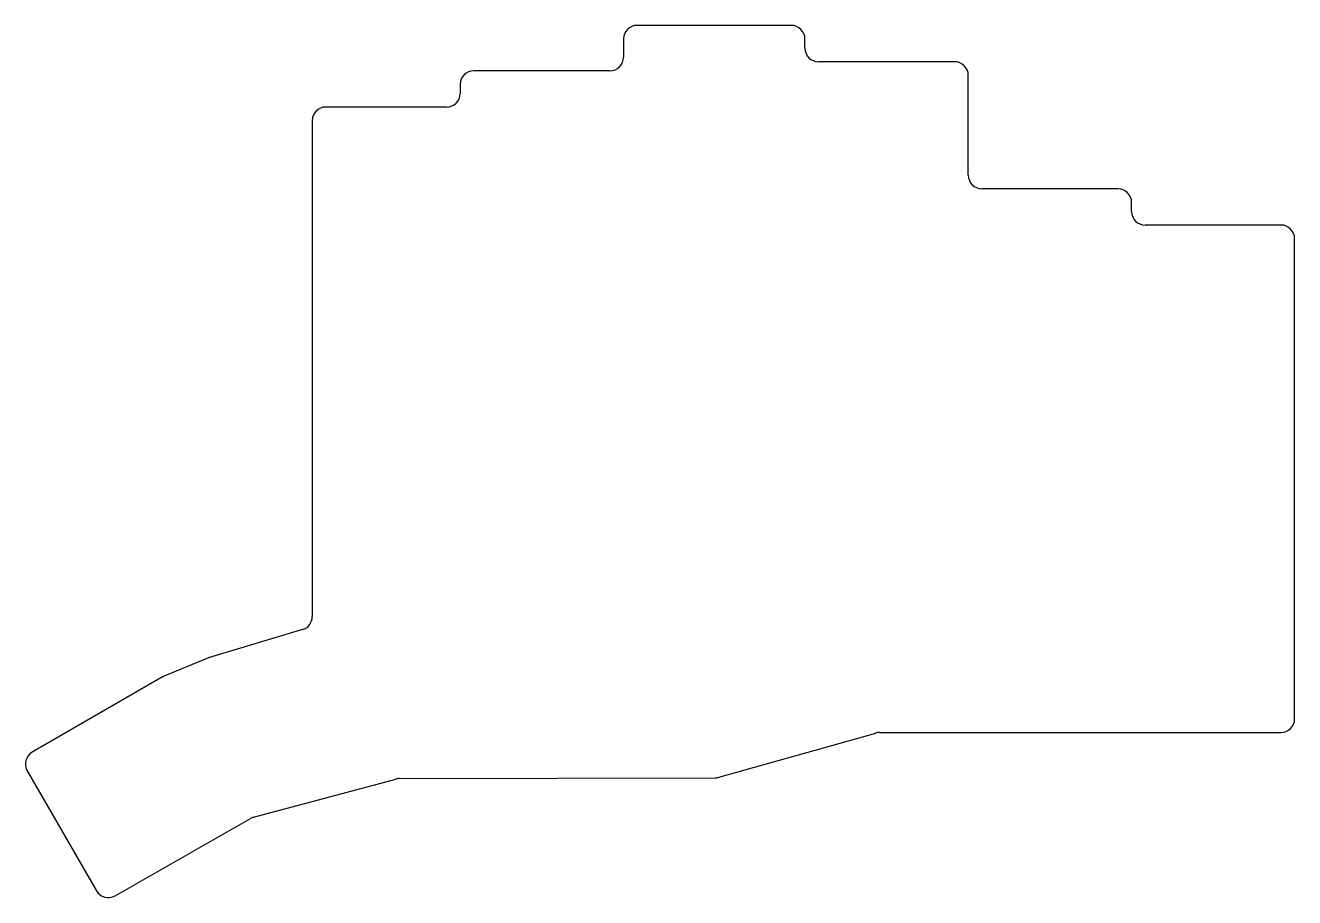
# Model space of a CAD drawing. Header units: millimetres. Extents: x 320 to 460, y -200 to -104.
import ezdxf

# ---------------------------------------------------------------- set-up
doc = ezdxf.new("R2010")
doc.units = ezdxf.units.MM

msp = doc.modelspace()

# ---------------------------------------------------------------- linework, layer by layer
for p, q in [((404.5, -104.04), (387.5, -104.04)), ((386, -105.54), (386, -107.54)), ((406, -106.54), (406, -105.54)), ((384.5, -109.04), (369.5, -109.04)), ((422.5, -108.04), (407.5, -108.04)), ((424, -120.54), (424, -109.54)), ((368, -110.54), (368, -111.54)), ((366.5, -113.04), (353.2, -113.04)), ((351.7, -114.54), (351.7, -169.19)), ((440.5, -122.04), (425.5, -122.04)), ((442, -124.54), (442, -123.54)), ((458.46, -126.04), (443.5, -126.04)), ((459.96, -180.46), (459.96, -127.54)), ((350.63, -170.63), (340.4, -173.68)), ((340.26, -173.73), (335.45, -175.72)), ((335.27, -175.81), (320.84, -184.14)), ((396.5, -186.9), (413.8, -182.02)), ((414.21, -181.96), (458.46, -181.96)), ((320.29, -186.19), (327.93, -199.41)), ((345.24, -191.29), (360.9, -187.09)), ((361.29, -187.04), (396.09, -186.96)), ((329.97, -199.96), (344.89, -191.43))]:
    msp.add_line(p, q)
for centre, start, end in [((387.5, -105.54), 90, 180), ((404.5, -105.54), 0, 90), ((384.5, -107.54), 270, 0), ((407.5, -106.54), 180, 270), ((369.5, -110.54), 90, 180), ((422.5, -109.54), 0, 90), ((366.5, -111.54), 270, 0), ((353.2, -114.54), 90, 180), ((425.5, -120.54), 180, 270), ((440.5, -123.54), 0, 90), ((443.5, -124.54), 180, 270), ((458.46, -127.54), 0, 90), ((350.2, -169.19), 286.5964, 0), ((340.83, -175.11), 106.5964, 112.5), ((336.02, -177.11), 112.5, 120), ((458.46, -180.46), 270, 0), ((414.21, -183.46), 90, 105.7742), ((321.59, -185.44), 120, 210), ((361.29, -188.54), 90.1307, 105), ((396.09, -185.46), 270.1307, 285.7742), ((345.63, -192.74), 105, 119.7561), ((329.23, -198.66), 210, 299.7561)]:
    msp.add_arc(centre, 1.5, start, end)

doc.saveas('drawing.dxf')
